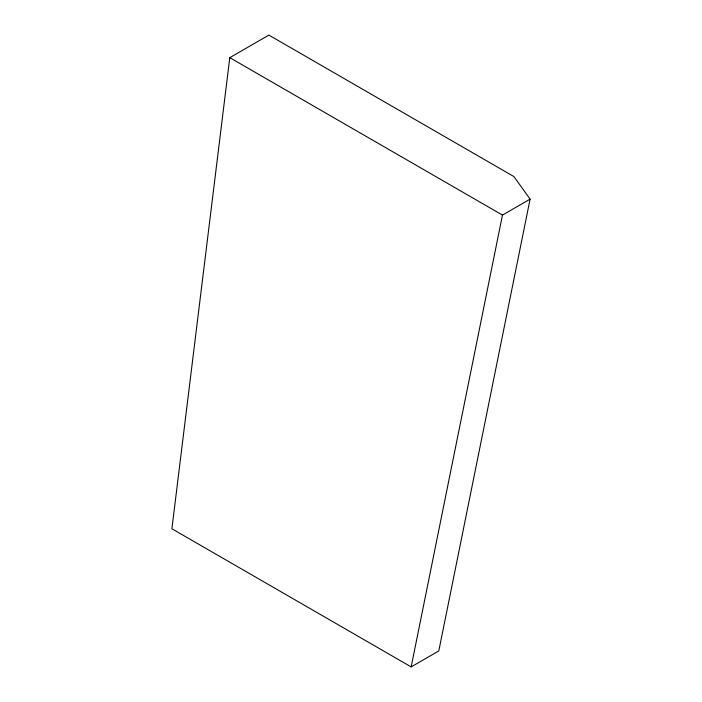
<?xml version="1.0" encoding="UTF-8"?>
<svg xmlns="http://www.w3.org/2000/svg" width="702" height="702" viewBox="0 0 702 702"><rect width="100%" height="100%" fill="white"/><g stroke="black" fill="none" stroke-linecap="round" stroke-linejoin="round"><path stroke-width="1.05" d="M229.791 57.661L171.902 528.764L411.161 666.9L438.794 650.947L530.098 199.131L513.908 176.571L268.866 35.1L229.791 57.661L502.465 215.084L530.098 199.131M411.161 666.9L502.465 215.084"/></g></svg>
